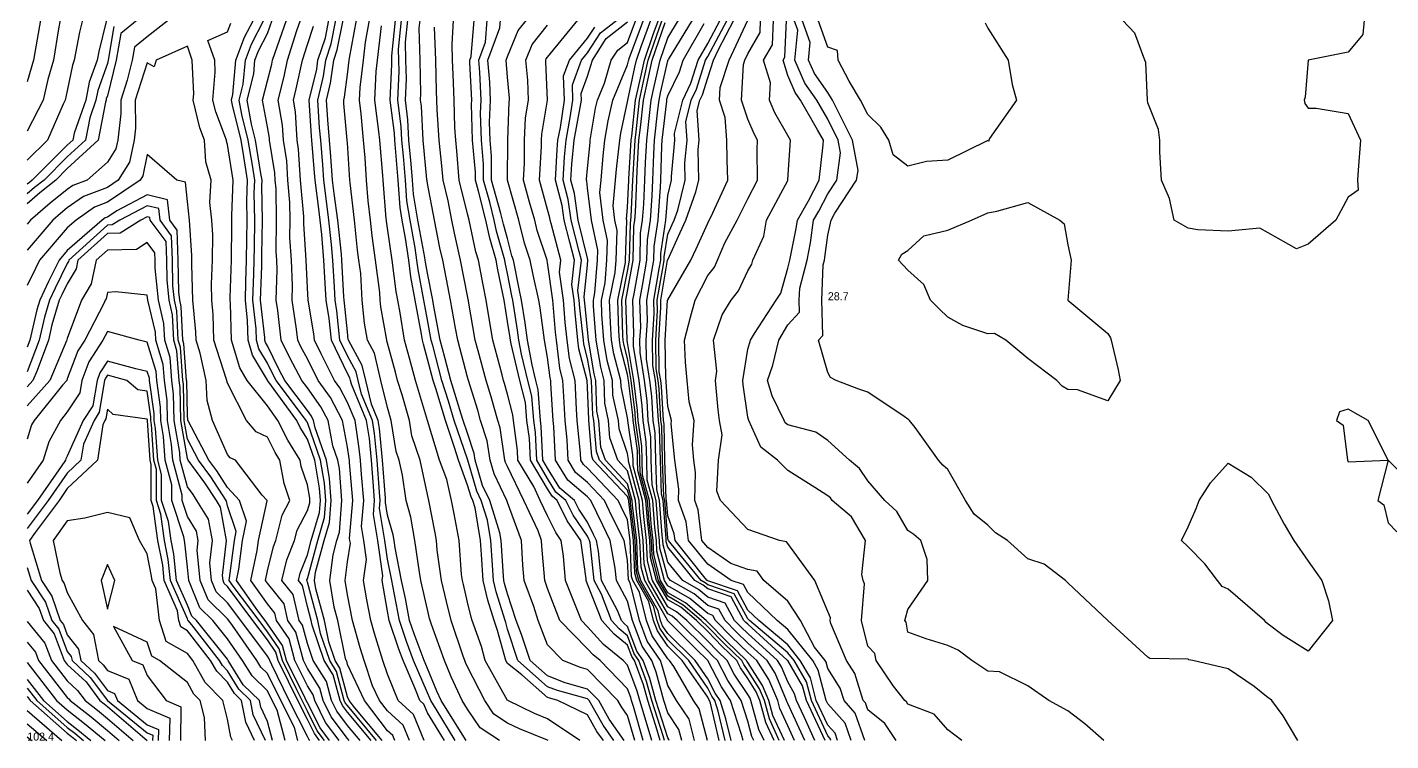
# Model space of a CAD drawing. Extents: x 0 to 335, y 0 to 561.
# Drawn here: x 0 to 170.3, y 0 to 89.1 of the extents above; entities that cross this region are included whole.
import ezdxf

# ---------------------------------------------------------------- set-up
doc = ezdxf.new("R2010")
doc.units = 0
for name, color, linetype in [('CONTOURS_MAJEURES', 3, 'CONTINUOUS'), ('CONTOURS_MINEURES', 8, 'CONTINUOUS'), ('POINTS_COTES', 7, 'CONTINUOUS')]:
    doc.layers.add(name, color=color, linetype=linetype)

msp = doc.modelspace()

# ---------------------------------------------------------------- linework, layer by layer
at = {"layer": 'CONTOURS_MAJEURES'}
for points in [[(10.81, 89.19), (10.114, 85.001), (10.004, 84.558), (8.808, 81.198), (8.572, 80.004), (7.804, 77.803), (7.281, 74.997), (5.001, 72.899), (2.09, 70.001), (0.921, 69.079), (-0.002, 68.271)], [(43.629, -0.004), (40, 4.369), (39.73, 4.733), (39.595, 5.003), (38.646, 8.647), (37.777, 9.999), (36.63, 13.365), (36.3, 14.996), (34.997, 19.79), (34.957, 19.963), (34.924, 20.003), (34.939, 20.062), (34.997, 20.213), (36.278, 25), (37.135, 27.861), (37.312, 29.996), (37.135, 32.136), (36.638, 35.004), (34.997, 39.71), (34.887, 39.89), (34.833, 40), (34.389, 40.608), (31.085, 44.996), (30.708, 45.702), (30.005, 47.158), (28.944, 48.942), (28.622, 50.004), (28.589, 51.418), (28.195, 55), (28.301, 58.295), (28.353, 59.997), (28.375, 61.628), (28.42, 65.004), (28.362, 68.36), (28.424, 70.001), (28.115, 71.888), (27.597, 74.997), (26.808, 78.197), (26.479, 80.004), (26.987, 81.987), (27.24, 85.001), (28.005, 86.998), (29.558, 89.997)], [(53.461, -0.004), (51.065, 3.932), (50.402, 5.003), (50.273, 5.28), (49.995, 5.947), (48.262, 9.999), (47.38, 12.379), (46.493, 14.996), (45.678, 19.326), (45.527, 20.003), (45.003, 22.656), (44.671, 25), (43.989, 28.983), (44.075, 29.996), (43.989, 31.011), (43.702, 35.004), (43.367, 38.366), (43.118, 40), (41.743, 43.256), (41.325, 44.996), (41.073, 46.071), (40, 48.036), (39.05, 50.004), (38.685, 53.686), (38.46, 55), (38.364, 56.634), (38.175, 59.997), (38.019, 61.98), (37.689, 65.004), (37.378, 67.382), (37.042, 70.001), (36.917, 71.918), (36.657, 74.997), (36.516, 76.517), (36.283, 80.004), (37.023, 82.978), (37.297, 85.001), (37.974, 87.024), (38.562, 89.997)], [(73.275, -0.004), (71.923, 1.923), (70.189, 5.003), (69.997, 5.199), (66.24, 6.24), (65.004, 6.731), (61.283, 9.999), (60.001, 13.922), (59.769, 14.764), (59.686, 14.996), (58.563, 18.564), (58.227, 20.003), (58.11, 21.892), (57.918, 25), (57.484, 27.513), (56.712, 29.996), (56.15, 31.149), (55.035, 35.004), (55.031, 35.036), (54.998, 35.134), (53.338, 40), (52.617, 42.378), (51.803, 44.996), (50.641, 49.357), (50.468, 50.004), (49.995, 52.562), (49.55, 55), (48.827, 58.828), (48.675, 59.997), (48.452, 61.545), (47.819, 65.004), (47.411, 67.414), (47.234, 70.001), (46.99, 73.008), (46.797, 74.997), (46.709, 76.708), (46.291, 80.004), (46.453, 83.55), (46.422, 85.001), (46.38, 86.379), (46.75, 89.997)], [(79.585, -0.004), (79.42, 0.579), (78.008, 5.003), (77.359, 7.36), (76.401, 9.999), (75.833, 10.832), (75, 13.082), (73.947, 13.945), (72.998, 14.996), (71.731, 18.267), (70.804, 20.003), (70.301, 24.695), (70.247, 25), (70.164, 25.166), (69.997, 25.515), (68.176, 28.174), (67.285, 29.996), (66.042, 31.037), (65.004, 32.739), (63.636, 35.004), (63.468, 38.466), (63.26, 40), (63.039, 43.034), (62.533, 44.996), (61.752, 48.252), (61.422, 50.004), (61.252, 51.253), (60.67, 55), (60.547, 55.546), (60.001, 58.331), (59.715, 59.71), (59.659, 59.997), (58.632, 63.634), (58.337, 65.004), (57.767, 67.236), (56.981, 70.001), (56.989, 71.989), (56.732, 74.997), (56.628, 78.373), (56.697, 80.004), (56.534, 83.467), (56.412, 85.001), (57.238, 87.237), (57.467, 89.997)], [(87.185, -0.004), (86.309, 3.688), (85.881, 5.003), (85.531, 5.538), (84.995, 6.561), (82.622, 9.999), (80.003, 12.592), (79.028, 14.023), (78.668, 14.996), (78.224, 16.776), (76.377, 20.003), (76.088, 21.09), (75.921, 25), (75.372, 29.624), (75.343, 29.996), (75, 31.284), (71.465, 35.004), (71.087, 36.092), (70.78, 40), (70.642, 40.645), (70.487, 44.996), (70.386, 45.386), (69.997, 47.717), (69.521, 49.527), (69.464, 50.004), (69.04, 54.042), (68.958, 55), (68.793, 56.205), (69.213, 59.997), (68.926, 61.071), (67.94, 65.004), (67.585, 67.587), (66.937, 70.001), (67.095, 72.904), (67.312, 74.997), (67.837, 77.839), (68.159, 80.004), (68.094, 81.908), (69.242, 85.001), (69.997, 85.916), (71.6, 88.396), (73.655, 89.997)], [(93.946, -0.004), (92.706, 2.707), (92.074, 5.003), (91.465, 6.468), (89.998, 8.745), (89.501, 9.504), (89.242, 9.999), (87.082, 12.084), (84.995, 14.205), (84.198, 14.996), (81.928, 16.927), (80.003, 18.022), (78.869, 20.003), (78.055, 23.055), (77.972, 25), (77.699, 27.3), (77.492, 29.996), (76.577, 33.424), (76.528, 35.004), (76.491, 36.493), (75.986, 40), (75.929, 40.928), (75.453, 44.996), (75, 47.72), (74.527, 49.531), (74.449, 50.004), (74.404, 50.599), (74.261, 55), (75, 58.594), (75.246, 59.997), (75.358, 64.646), (75.412, 65.004), (75.444, 65.448), (75.657, 70.001), (75.678, 70.678), (75.929, 74.997), (76.049, 76.048), (76.484, 80.004), (77.109, 82.894), (77.577, 85.001), (78.929, 88.925), (79.324, 89.997)], [(100.385, -0.004), (100.287, 0.28), (100.004, 0.595), (97.947, 5.003), (97.335, 7.334), (95.787, 9.999), (95.001, 10.977), (90.217, 14.996), (89.998, 15.204), (88.322, 18.326), (84.995, 19.454), (84.698, 19.706), (84.176, 20.003), (80.429, 24.573), (80.086, 25), (80.078, 25.075), (80.003, 25.28), (79.642, 29.996), (79.51, 30.489), (79.369, 35.004), (79.263, 39.261), (79.156, 40), (78.918, 43.913), (78.791, 44.996), (78.549, 46.452), (78.506, 50.004), (78.731, 53.73), (78.696, 55), (79.469, 59.464), (79.562, 59.997), (79.573, 60.427), (80.003, 63.25), (80.554, 64.451), (80.801, 65.004), (81.251, 66.253), (82.183, 70.001), (82.147, 72.147), (82.415, 74.997), (82.264, 77.265), (82.951, 80.004), (83.618, 81.383), (84.741, 85.001), (84.995, 85.439), (87.415, 89.997)], [(134.486, -0.004), (132.098, 2.095), (130, 3.715), (127.63, 5.003), (124.997, 6.854), (121.431, 8.572), (120.005, 8.667), (118.004, 9.999), (116.307, 11.303), (115.002, 11.873), (112.273, 12.725), (109.999, 13.526), (109.804, 14.801), (109.608, 14.996), (109.708, 15.287), (109.999, 16.387), (112.501, 20.003), (112.4, 22.601), (111.622, 25), (110.74, 25.74), (109.999, 26.249), (108.614, 28.613), (107.14, 29.996), (104.996, 32.454), (103.976, 33.98), (102.705, 35.004), (100.004, 37.465), (98.525, 38.523), (95.001, 39.451), (94.696, 39.695), (94.558, 40), (93.047, 43.045), (92.48, 44.996), (93.125, 46.874), (93.873, 50.004), (95.001, 51.93), (96.484, 53.519), (96.442, 55), (96.493, 56.49), (97.416, 59.997), (97.852, 62.15), (98.221, 65.004), (98.872, 66.134), (100.004, 68.31), (101.121, 70.001), (101.595, 73.404), (101.305, 74.997), (100.004, 77.608), (98.636, 80.004), (97.126, 82.127), (95.875, 85.001), (96.248, 88.752), (95.797, 89.997)], [(37.132, -0.004), (36.222, 1.221), (34.997, 3.667), (34.321, 5.003), (33.674, 6.328), (31.861, 9.999), (31.475, 11.471), (30.005, 13.581), (28.951, 14.996), (25.712, 19.292), (25.211, 20.003), (25.268, 20.269), (25.869, 25), (26.108, 26.104), (25.002, 29.34), (24.904, 29.899), (24.844, 29.996), (22.936, 32.936), (21.401, 35.004), (19.999, 37.647), (19.595, 40), (19.508, 44.507), (19.444, 44.996), (19.126, 49.131), (18.858, 50.004), (18.692, 53.695), (18.384, 55), (18.201, 56.796), (18.14, 59.997), (18.034, 63.038), (16.582, 65.004), (16.432, 66.438), (14.996, 66.784), (11.562, 65.004), (10.602, 64.404), (10.004, 64.391), (5.183, 59.997), (5.151, 59.847), (5.001, 59.593), (3.496, 56.503), (2.774, 55), (2.132, 52.868), (1.477, 50.004), (-0.002, 46.047)], [(29.745, -0.004), (28.235, 3.231), (27.888, 5.003), (26.431, 6.43), (25.002, 8.732), (24.374, 9.372), (24.019, 9.999), (20.555, 14.441), (20.111, 14.996), (20.055, 15.052), (19.999, 15.187), (17.88, 20.003), (17.605, 22.609), (17.147, 25), (16.695, 28.299), (16.138, 29.996), (16.138, 33.861), (15.829, 35.004), (15.519, 39.478), (15.429, 40), (15.421, 40.425), (14.996, 43.634), (13.801, 43.801), (12.434, 44.996), (10.004, 45.642), (9.751, 45.25), (9.654, 44.996), (8.998, 41.004), (8.336, 40), (7.007, 37.007), (6.71, 35.004), (5.001, 33.399), (2.621, 29.996), (-0.002, 26.471)], [(-0.002, 21.627), (0.499, 20.003), (2.273, 17.273), (3.067, 14.996), (3.932, 13.928), (5.001, 11.117), (5.49, 10.488), (5.587, 9.999), (7.871, 7.87), (10.004, 5.016), (10.013, 5.012), (10.016, 5.003), (14.996, 0.967), (15.673, 0.674), (15.66, -0.004)], [(-0.002, 6.558), (1.197, 5.003), (5.001, 1.643), (5.927, 0.923), (7.043, -0.004)]]:
    msp.add_lwpolyline(points, dxfattribs=at)
at = {"layer": 'CONTOURS_MINEURES'}
for points in [[(1.645, 89.997), (0.948, 85.95), (0.79, 85.001), (-0.002, 82.291)], [(4.103, 89.997), (3.917, 88.915), (3.267, 85.001), (2.552, 82.555), (2.004, 80.004), (-0.002, 76.136)], [(6.909, 89.997), (6.528, 88.472), (5.861, 85.001), (5.635, 84.367), (5.001, 81.157), (4.753, 80.004), (4.486, 79.489), (2.507, 74.997), (-0.002, 72.499)], [(9.914, 89.997), (8.933, 86.07), (8.728, 85.001), (7.751, 82.254), (7.306, 80.004), (5.857, 75.854), (5.697, 74.997), (5.001, 74.356), (0.627, 70.001), (0.275, 69.723), (-0.002, 69.48)], [(13.729, 89.997), (11.668, 88.332), (11.114, 85.001), (10.004, 80.528), (9.866, 80.142), (9.839, 80.004), (9.751, 79.751), (8.864, 74.997), (5.001, 71.443), (3.552, 70.001), (1.566, 68.434), (-0.002, 67.061)], [(17.656, 89.997), (14.996, 87.918), (13.383, 86.615), (13.115, 85.001), (12.493, 82.496), (11.686, 80.004), (11.698, 78.305), (11.302, 74.997), (11.081, 73.918), (10.004, 72.228), (7.478, 70.001), (5.682, 69.32), (5.001, 68.835), (2.857, 67.145), (0.412, 65.004), (-0.002, 64.515)], [(41.579, -0.004), (40, 1.898), (38.677, 3.679), (38.015, 5.003), (37.392, 7.395), (35.718, 9.999), (34.997, 12.115), (34.4, 14.398), (33.983, 14.996), (33.231, 18.232), (31.798, 20.003), (32.43, 22.573), (33.372, 25), (33.696, 26.302), (34.997, 28.74), (35.287, 29.707), (35.311, 29.996), (35.287, 30.286), (34.997, 31.957), (34.222, 34.226), (34.075, 35.004), (32.532, 37.533), (31.317, 40), (30.005, 41.799), (27.472, 44.996), (26.55, 46.546), (25.501, 50.004), (25.396, 54.607), (25.353, 55), (25.364, 55.362), (25.505, 59.997), (25.564, 64.442), (25.572, 65.004), (25.562, 65.563), (25.729, 70.001), (25.002, 74.448), (24.873, 74.868), (24.866, 74.997), (23.536, 78.537), (23.183, 80.004), (23.482, 83.483), (23.414, 85.001), (22.555, 87.445), (25.002, 88.53), (25.409, 89.591)], [(42.946, -0.004), (40, 3.545), (39.379, 4.381), (39.068, 5.003), (38.228, 8.23), (37.09, 9.999), (35.59, 14.404), (35.47, 14.996), (34.997, 16.736), (34.382, 19.386), (33.882, 20.003), (34.102, 20.899), (34.997, 23.205), (35.477, 25), (36.519, 28.476), (36.645, 29.996), (36.519, 31.519), (35.915, 35.004), (34.997, 37.637), (34.102, 39.104), (33.661, 40), (30.048, 44.953), (30.016, 44.996), (30.012, 45.003), (30.005, 45.018), (28.146, 48.143), (27.581, 50.004), (27.525, 52.481), (27.248, 55), (27.322, 57.318), (27.404, 59.997), (27.438, 62.566), (27.47, 65.004), (27.429, 67.428), (27.526, 70.001), (27.042, 72.96), (26.702, 74.997), (25.62, 79.386), (25.507, 80.004), (25.681, 80.683), (26.043, 85.001), (27.14, 87.862), (28.245, 89.997)], [(44.313, -0.004), (40.928, 4.074), (40.218, 5.003), (40, 5.468), (39.064, 9.064), (38.463, 9.999), (37.67, 12.326), (37.129, 14.996), (36.057, 18.943), (35.887, 20.003), (36.013, 21.018), (37.078, 25), (37.751, 27.246), (37.979, 29.996), (37.751, 32.753), (37.361, 35.004), (35.951, 39.047), (35.771, 40), (35.505, 40.507), (34.997, 41.221), (32.154, 44.996), (31.404, 46.4), (30.005, 49.298), (29.742, 49.74), (29.662, 50.004), (29.654, 50.355), (29.143, 55), (29.28, 59.273), (29.302, 59.997), (29.312, 60.691), (29.369, 65.004), (29.296, 69.292), (29.322, 70.001), (29.189, 70.815), (28.492, 74.997), (27.997, 77.007), (27.45, 80.004), (28.294, 83.292), (28.437, 85.001), (28.871, 86.133), (30.005, 88.323), (30.591, 89.997)], [(45.915, -0.004), (45.647, 0.641), (45.003, 1.226), (42.117, 5.003), (40, 9.514), (39.9, 9.899), (39.835, 9.999), (39.751, 10.249), (38.789, 14.996), (38.336, 16.661), (37.8, 20.003), (38.198, 23.2), (38.679, 25), (38.984, 26.015), (39.313, 29.996), (38.984, 33.986), (38.807, 35.004), (38.17, 36.832), (37.571, 40), (36.686, 41.687), (34.997, 44.06), (34.292, 44.996), (32.797, 47.797), (31.731, 50.004), (31.285, 53.719), (31.091, 55), (31.219, 58.781), (31.161, 59.997), (31.091, 61.086), (31.138, 65.004), (31.078, 68.927), (30.978, 70.001), (30.923, 70.92), (30.271, 74.997), (30.258, 75.251), (30.005, 76.648), (29.393, 80.004), (30.005, 82.389), (30.535, 84.47), (30.649, 85.001), (30.949, 85.945), (32.368, 89.997)], [(47.757, -0.004), (46.947, 1.945), (45.003, 3.711), (44.016, 5.003), (43.145, 6.859), (42.067, 9.999), (41.575, 11.573), (40.618, 14.996), (40, 18.215), (39.713, 20.003), (40, 22.309), (40.356, 24.644), (40.306, 25), (40.261, 25.26), (40.662, 29.996), (40.261, 34.742), (40.242, 35.004), (40.22, 35.224), (40, 36.669), (39.37, 40), (37.868, 42.867), (36.351, 44.996), (34.997, 47.68), (34.189, 49.194), (33.798, 50.004), (33.635, 51.368), (33.084, 55), (33.147, 56.852), (32.997, 59.997), (32.816, 62.816), (32.842, 65.004), (32.808, 67.195), (32.548, 70.001), (32.405, 72.402), (31.99, 74.997), (31.889, 76.887), (31.325, 80.004), (32.071, 82.933), (32.515, 85.001), (33.684, 88.683), (34.144, 89.997)], [(49.599, -0.004), (48.247, 3.249), (46.316, 5.003), (45.003, 8.288), (44.416, 9.999), (43.365, 13.36), (42.908, 14.996), (42.41, 17.592), (41.992, 20.003), (42.39, 22.613), (42.052, 25), (41.752, 26.75), (42.027, 29.996), (41.752, 33.25), (41.626, 35.004), (41.479, 36.481), (40.943, 40), (40, 42.232), (39.049, 44.047), (38.373, 44.996), (36.712, 48.287), (35.884, 50.004), (35.804, 50.809), (35.087, 55), (34.997, 56.538), (34.832, 59.997), (34.54, 64.546), (34.546, 65.004), (34.539, 65.463), (34.118, 70.001), (33.886, 73.885), (33.708, 74.997), (33.521, 78.523), (33.253, 80.004), (33.607, 81.396), (34.381, 85.001), (34.997, 86.941), (35.763, 89.232)], [(52.113, -0.004), (49.995, 3.474), (49.547, 4.553), (49.052, 5.003), (48.422, 6.577), (46.958, 9.999), (46.429, 11.427), (45.22, 14.996), (45.003, 16.146), (44.335, 20.003), (44.424, 20.582), (43.798, 25), (43.244, 28.239), (43.392, 29.996), (43.244, 31.757), (43.01, 35.004), (42.738, 37.737), (42.393, 40), (40.489, 44.508), (40.372, 44.996), (40.301, 45.298), (40, 45.849), (37.995, 50.004), (37.724, 52.727), (37.336, 55), (37.17, 57.826), (37.048, 59.997), (36.795, 63.204), (36.599, 65.004), (36.414, 66.419), (35.954, 70.001), (35.896, 70.898), (35.551, 74.997), (35.504, 75.504), (35.202, 80.004), (36.157, 83.842), (36.314, 85.001), (37.237, 87.76), (37.68, 89.997)], [(54.81, -0.004), (54.515, 0.479), (51.716, 5.003), (51.168, 6.174), (49.995, 8.994), (49.565, 9.999), (48.331, 13.33), (47.767, 14.996), (47.248, 17.752), (46.744, 20.003), (45.944, 24.058), (45.811, 25), (45.691, 25.688), (45.003, 28.161), (44.735, 29.728), (44.757, 29.996), (44.735, 30.265), (44.394, 35.004), (43.996, 38.994), (43.843, 40), (42.997, 42.004), (42.278, 44.996), (41.845, 46.843), (40.12, 50.004), (40.102, 50.106), (40, 51.067), (39.645, 54.645), (39.584, 55), (39.558, 55.441), (39.302, 59.997), (39.242, 60.756), (38.779, 65.004), (38.342, 68.345), (38.129, 70.001), (37.938, 72.937), (37.764, 74.997), (37.529, 77.531), (37.364, 80.004), (37.888, 82.114), (38.28, 85.001), (38.711, 86.289), (39.444, 89.997)], [(59.009, -0.004), (56.589, 1.588), (54.998, 3.942), (54.342, 5.003), (52.958, 7.962), (52.111, 9.999), (50.49, 14.502), (50.322, 14.996), (50.259, 15.26), (49.995, 16.357), (49.18, 20.003), (48.979, 21.021), (48.418, 25), (47.91, 27.909), (47.329, 29.996), (46.867, 33.134), (46.463, 35.004), (46.095, 36.097), (45.457, 40), (45.003, 41.586), (44.184, 44.996), (43.39, 48.389), (42.508, 50.004), (42.14, 52.141), (41.837, 55), (41.648, 58.351), (41.433, 59.997), (41.251, 61.249), (40.877, 65.004), (40.317, 69.684), (40.292, 70.001), (40, 74.664), (39.98, 74.977), (39.978, 74.997), (39.555, 79.558), (39.525, 80.004), (39.619, 80.385), (40, 83.191), (40.222, 85.001), (40.251, 85.251), (41.122, 89.997)], [(65.083, -0.004), (65.004, 0.049), (61.469, 1.464), (60.001, 2.18), (58.299, 3.3), (57.149, 5.003), (54.998, 9.213), (54.748, 9.749), (54.644, 9.999), (54.445, 10.552), (52.934, 14.996), (52.37, 17.373), (51.737, 20.003), (51.2, 23.796), (51.118, 25), (50.939, 25.942), (50.166, 29.996), (49.995, 30.72), (49.07, 35.004), (48.045, 38.048), (47.726, 40), (46.816, 43.182), (46.268, 44.996), (46, 45.996), (45.003, 49.637), (44.934, 49.934), (44.896, 50.004), (44.178, 54.176), (44.09, 55), (44.036, 55.966), (43.508, 59.997), (43.064, 63.063), (42.87, 65.004), (42.581, 67.423), (42.377, 70.001), (42.201, 72.799), (42.001, 74.997), (41.723, 78.28), (41.501, 80.004), (41.574, 81.576), (41.992, 85.001), (42.256, 87.254), (42.76, 89.997)], [(69.03, -0.004), (65.004, 2.72), (63.375, 3.372), (60.03, 5.003), (60.001, 5.026), (57.216, 9.999), (56.737, 11.736), (55.574, 14.996), (55.436, 15.434), (54.998, 17.307), (54.481, 19.486), (54.357, 20.003), (54.251, 20.75), (53.961, 25), (53.327, 28.327), (53.009, 29.996), (52.395, 32.602), (51.514, 35.004), (49.995, 40), (48.487, 44.996), (47.748, 47.75), (47.132, 50.004), (46.583, 53.419), (46.295, 55), (46.089, 56.087), (45.581, 59.997), (45.003, 64.003), (44.876, 64.877), (44.864, 65.004), (44.845, 65.162), (44.461, 70.001), (44.425, 70.578), (44.023, 74.997), (43.932, 76.069), (43.425, 80.004), (43.591, 83.591), (43.763, 85.001), (44.261, 89.256)], [(71.969, -0.004), (71.155, 1.155), (69.997, 3.213), (66.286, 5.003), (65.282, 5.281), (65.004, 5.391), (61.78, 8.223), (60.001, 9.631), (59.795, 9.999), (58.758, 13.754), (58.315, 14.996), (57.521, 17.52), (56.94, 20.003), (56.739, 23.261), (56.632, 25), (55.931, 29.065), (55.641, 29.996), (55.43, 30.428), (54.998, 31.922), (53.868, 35.004), (53.376, 36.624), (52.224, 40), (51.018, 43.975), (50.701, 44.996), (49.995, 47.645), (49.497, 49.504), (49.36, 50.004), (49.239, 50.761), (48.465, 55), (47.915, 57.914), (47.644, 59.997), (47.246, 62.754), (46.835, 65.004), (46.569, 66.571), (46.334, 70.001), (46.011, 73.988), (45.913, 74.997), (45.869, 75.865), (45.344, 80.004), (45.547, 84.457), (45.535, 85.001), (45.52, 85.518), (45.977, 89.997)], [(74.582, -0.004), (72.69, 2.691), (71.388, 5.003), (69.997, 6.424), (67.199, 7.199), (65.004, 8.071), (62.808, 9.999), (61.744, 13.255), (61.063, 14.996), (60.001, 18.349), (59.605, 19.607), (59.513, 20.003), (59.48, 20.523), (59.204, 25), (59.038, 25.962), (57.784, 29.996), (56.87, 31.869), (55.964, 35.004), (55.839, 35.843), (54.998, 38.4), (54.452, 40), (54.215, 40.782), (52.905, 44.996), (52.144, 47.854), (51.568, 50.004), (50.791, 54.206), (50.653, 55), (49.995, 58.389), (49.74, 59.741), (49.707, 59.997), (49.658, 60.335), (48.804, 65.004), (48.253, 68.256), (48.133, 70.001), (47.969, 72.029), (47.68, 74.997), (47.55, 77.551), (47.239, 80.004), (47.359, 82.643), (47.309, 85.001), (47.241, 87.241), (47.522, 89.997)], [(75.887, -0.004), (75, 3.123), (74.225, 4.227), (73.788, 5.003), (69.997, 8.873), (69.115, 9.117), (66.893, 9.999), (65.004, 11.97), (63.819, 14.996), (63.269, 16.732), (62.08, 20.003), (61.917, 21.917), (61.732, 25), (60.001, 29.755), (59.926, 29.996), (58.31, 33.31), (57.82, 35.004), (57.455, 37.457), (56.62, 40), (56.266, 41.266), (55.108, 44.996), (54.998, 45.407), (53.767, 50.004), (53.488, 51.512), (52.881, 55), (52.372, 57.623), (51.908, 59.997), (51.551, 61.554), (50.855, 65.004), (49.995, 69.594), (49.936, 69.942), (49.932, 70.001), (49.927, 70.069), (49.448, 74.997), (49.231, 79.237), (49.133, 80.004), (49.171, 80.83), (49.082, 85.001), (48.962, 88.964), (49.068, 89.997)], [(76.944, -0.004), (75.73, 4.272), (75.497, 5.003), (75.39, 5.393), (75, 6.466), (71.554, 9.999), (70.698, 10.7), (69.997, 11.478), (66.538, 14.996), (65.004, 19.016), (64.645, 20.003), (64.283, 24.279), (64.239, 25), (63.803, 26.2), (62.009, 29.996), (60.001, 34.235), (59.749, 34.751), (59.676, 35.004), (59.072, 39.072), (58.767, 40), (57.945, 42.943), (57.307, 44.996), (56.32, 48.681), (55.968, 50.004), (55.131, 54.867), (55.11, 55), (55.091, 55.093), (54.998, 55.568), (54.131, 59.997), (53.361, 63.365), (53.03, 65.004), (52.577, 67.422), (51.942, 70.001), (51.8, 71.803), (51.434, 74.997), (51.205, 78.794), (51.168, 80.004), (51.12, 81.127), (51.021, 85.001), (50.873, 89.121)], [(78, -0.004), (77.206, 2.795), (76.501, 5.003), (76.177, 6.179), (75, 9.423), (74.437, 9.999), (71.998, 11.998), (69.997, 14.216), (69.23, 14.996), (68.754, 16.242), (67.229, 20.003), (66.97, 23.032), (66.697, 25), (66.009, 26.005), (65.004, 28.059), (64.089, 29.996), (63.264, 31.738), (61.291, 35.004), (61.232, 36.232), (60.721, 40), (60.672, 40.67), (60.001, 43.267), (59.624, 44.619), (59.507, 44.996), (59.325, 45.673), (58.172, 50.004), (57.793, 52.21), (57.344, 55), (56.94, 56.94), (56.346, 59.997), (56.049, 61.048), (55.197, 65.004), (54.998, 65.782), (53.959, 70.001), (53.67, 73.671), (53.518, 74.997), (53.423, 76.574), (53.32, 80.004), (53.183, 83.188), (53.137, 85.001), (53.067, 86.929), (53.246, 89.997)], [(79.057, -0.004), (78.682, 1.318), (77.506, 5.003), (76.965, 6.966), (75.864, 9.999), (75.514, 10.513), (75, 11.901), (73.297, 13.296), (71.763, 14.996), (69.997, 19.557), (69.816, 20.003), (69.799, 20.201), (69.132, 25), (67.454, 27.451), (66.209, 29.996), (65.553, 30.546), (65.004, 31.445), (62.855, 35.004), (62.723, 37.721), (62.414, 40), (62.25, 42.246), (61.54, 44.996), (60.445, 49.559), (60.362, 50.004), (60.319, 50.321), (60.001, 52.363), (59.577, 55), (58.79, 58.787), (58.555, 59.997), (57.771, 62.772), (57.291, 65.004), (56.362, 68.639), (55.975, 70.001), (55.979, 70.98), (55.635, 74.997), (55.496, 79.506), (55.518, 80.004), (55.296, 84.704), (55.272, 85.001), (55.432, 85.434), (55.81, 89.997)], [(80.17, -0.004), (80.136, 0.129), (80.003, 0.326), (78.511, 5.003), (77.753, 7.753), (76.937, 9.999), (76.153, 11.151), (75, 14.264), (74.597, 14.594), (74.234, 14.996), (73.749, 16.248), (71.742, 20.003), (71.352, 23.646), (71.109, 25), (70.739, 25.741), (69.997, 27.293), (68.898, 28.897), (68.361, 29.996), (66.531, 31.528), (65.004, 34.033), (64.418, 35.004), (64.214, 39.211), (64.107, 40), (63.829, 43.822), (63.525, 44.996), (63.058, 46.944), (62.482, 50.004), (62.185, 52.185), (61.748, 55), (61.428, 56.425), (60.728, 59.997), (60.548, 60.543), (60.001, 62.696), (59.493, 64.496), (59.384, 65.004), (59.172, 65.832), (57.988, 70.001), (58, 72.998), (57.829, 74.997), (57.76, 77.24), (57.877, 80.004), (57.772, 82.231), (57.551, 85.001), (59.044, 89.041), (59.123, 89.997)], [(81.765, -0.004), (81.406, 1.404), (80.003, 3.476), (79.515, 5.003), (78.541, 8.54), (78.011, 9.999), (76.792, 11.789), (75.604, 14.996), (75, 17.421), (73.62, 20.003), (73.455, 21.546), (72.834, 25), (71.891, 26.891), (70.405, 29.996), (69.997, 30.428), (67.51, 32.51), (65.99, 35.004), (65.784, 39.22), (65.709, 40), (65.413, 44.587), (65.392, 44.996), (65.311, 45.304), (65.004, 47.866), (64.602, 50.004), (64.052, 54.049), (63.905, 55), (63.19, 58.185), (62.835, 59.997), (62.131, 62.128), (61.401, 65.004), (60.001, 70.001), (60.022, 74.997), (60.204, 79.801), (60.238, 80.004), (60.229, 80.232), (60.001, 82.86), (59.83, 85.001), (60.001, 85.463), (61.301, 88.7), (62.344, 89.997)], [(83.36, -0.004), (82.677, 2.678), (81.101, 5.003), (80.003, 6.881), (79.329, 9.327), (79.085, 9.999), (77.431, 12.427), (76.479, 14.996), (75.309, 19.694), (75.132, 20.003), (75.104, 20.107), (75, 22.55), (74.56, 25), (73.042, 28.041), (72.107, 29.996), (69.997, 32.23), (68.489, 33.492), (67.568, 35.004), (67.442, 37.56), (67.208, 40), (67.016, 42.983), (66.912, 44.996), (66.514, 46.511), (66.096, 50.004), (65.992, 50.992), (65.652, 55), (65.004, 59.708), (64.952, 59.944), (64.941, 59.997), (63.714, 63.713), (63.386, 65.004), (62.758, 67.248), (61.999, 70.001), (62.117, 72.113), (62.129, 74.997), (62.234, 77.77), (62.603, 80.004), (62.509, 82.508), (62.292, 85.001), (63.069, 86.934), (65.004, 89.343)], [(84.955, -0.004), (83.947, 3.952), (83.235, 5.003), (80.749, 9.253), (80.233, 9.999), (80.003, 10.228), (78.07, 13.066), (77.354, 14.996), (76.475, 18.527), (75.63, 20.003), (75.497, 20.5), (75.305, 25), (75, 27.576), (74.194, 29.191), (73.808, 29.996), (69.997, 34.031), (69.468, 34.473), (69.145, 35.004), (69.101, 35.9), (68.707, 40), (68.618, 41.379), (68.431, 44.996), (67.717, 47.717), (67.443, 50.004), (67.211, 52.212), (66.975, 55), (66.492, 58.508), (66.657, 59.997), (65.435, 64.572), (65.327, 65.004), (65.288, 65.288), (65.004, 66.344), (63.996, 70.001), (64.232, 74.226), (64.235, 74.997), (64.264, 75.738), (64.969, 80.004), (64.788, 84.785), (64.769, 85.001), (64.836, 85.169), (65.004, 85.378), (68.757, 89.997)], [(86.442, -0.004), (85.335, 4.662), (85.225, 5.003), (85.134, 5.142), (84.995, 5.407), (81.826, 9.999), (80.003, 11.804), (78.709, 13.704), (78.23, 14.996), (77.641, 17.36), (76.128, 20.003), (75.891, 20.893), (75.715, 25), (75.139, 29.857), (75.129, 29.996), (75, 30.479), (70.7, 35.004), (70.519, 35.525), (70.168, 40), (70.138, 40.141), (69.997, 44.115), (69.951, 44.996), (68.92, 48.924), (68.791, 50.004), (68.43, 53.432), (68.297, 55), (68.026, 56.973), (68.361, 59.997), (67.762, 62.238), (67.069, 65.004), (66.819, 66.82), (65.966, 70.001), (66.174, 73.826), (66.296, 74.997), (66.589, 76.587), (67.097, 80.004), (66.995, 83.009), (67.734, 85.001), (69.997, 87.746), (70.881, 89.114)], [(87.927, -0.004), (87.282, 2.714), (86.538, 5.003), (85.928, 5.935), (84.995, 7.715), (83.418, 9.999), (80.003, 13.38), (79.348, 14.342), (79.105, 14.996), (78.807, 16.192), (76.627, 20.003), (76.284, 21.286), (76.126, 25), (75.605, 29.392), (75.558, 29.996), (75, 32.089), (72.23, 35.004), (71.655, 36.66), (71.393, 40), (71.146, 41.148), (71.01, 44.996), (70.8, 45.801), (70.098, 50.004), (69.997, 51.349), (69.649, 54.653), (69.62, 55), (69.559, 55.438), (69.997, 59.382), (70.044, 59.997), (70.045, 60.045), (69.997, 60.275), (68.812, 65.004), (68.35, 68.353), (67.908, 70.001), (68.016, 71.983), (68.329, 74.997), (69.086, 79.091), (69.221, 80.004), (69.194, 80.808), (69.997, 82.97), (70.588, 85.001), (72.318, 87.679), (75, 89.767)], [(89.411, -0.004), (89.229, 0.765), (87.851, 5.003), (86.722, 6.728), (85.007, 9.999), (85.001, 10.005), (84.995, 10.011), (83.568, 11.427), (80.003, 14.956), (79.987, 14.98), (79.981, 14.996), (79.973, 15.025), (77.125, 20.003), (76.678, 21.679), (76.536, 25), (76.07, 28.927), (75.988, 29.996), (75, 33.699), (73.76, 35.004), (72.791, 37.794), (72.617, 40), (72.155, 42.156), (72.054, 44.996), (71.628, 46.63), (71.065, 50.004), (70.744, 54.254), (70.72, 55), (70.907, 55.909), (71.219, 59.997), (71.261, 61.262), (70.468, 65.004), (69.997, 69.052), (69.882, 69.886), (69.851, 70.001), (69.858, 70.139), (69.997, 71.47), (70.295, 74.699), (70.328, 74.997), (70.997, 79.003), (71.214, 80.004), (72.115, 82.12), (72.953, 85.001), (73.756, 86.243), (75, 87.212), (76.027, 89.997)], [(90.767, -0.004), (90.526, 0.524), (89.998, 2.439), (89.164, 5.003), (87.516, 7.521), (86.217, 9.999), (85.595, 10.599), (84.995, 11.21), (81.18, 14.996), (80.543, 15.538), (80.003, 15.845), (77.623, 20.003), (77.071, 22.072), (76.946, 25), (76.535, 28.462), (76.418, 29.996), (75.111, 34.892), (75.108, 35.004), (75.105, 35.109), (75, 35.84), (73.926, 38.928), (73.842, 40), (73.164, 43.163), (73.099, 44.996), (72.457, 47.459), (72.032, 50.004), (71.79, 53.21), (71.732, 55), (72.18, 57.181), (72.395, 59.997), (72.477, 62.479), (71.942, 65.004), (71.539, 68.46), (71.67, 70.001), (71.951, 73.045), (72.167, 74.997), (72.573, 77.426), (73.131, 80.004), (75, 84.393), (75.108, 84.893), (75.132, 85.001), (75.201, 85.202), (76.969, 89.997)], [(92.038, -0.004), (91.398, 1.397), (90.404, 5.003), (90.285, 5.29), (89.998, 5.735), (88.31, 8.314), (87.427, 9.999), (86.19, 11.193), (84.995, 12.408), (82.387, 14.996), (81.097, 16.093), (80.003, 16.716), (78.121, 20.003), (77.465, 22.465), (77.356, 25), (77.001, 27.998), (76.848, 29.996), (75.698, 34.305), (75.676, 35.004), (75.659, 35.662), (75.034, 40), (75.032, 40.033), (75, 40.314), (74.172, 44.17), (74.143, 44.996), (73.285, 48.288), (72.998, 50.004), (72.835, 52.165), (72.743, 55), (73.453, 58.452), (73.571, 59.997), (73.693, 63.696), (73.415, 65.004), (73.207, 66.795), (73.48, 70.001), (73.608, 71.39), (74.006, 74.997), (74.149, 75.849), (75, 79.783), (75.024, 80.004), (75.908, 84.093), (76.11, 85.001), (76.692, 86.691), (77.911, 89.997)], [(93.31, -0.004), (92.27, 2.27), (91.517, 5.003), (91.072, 6.075), (89.998, 7.742), (89.104, 9.107), (88.637, 9.999), (86.784, 11.787), (84.995, 13.606), (83.594, 14.996), (81.651, 16.649), (80.003, 17.587), (78.62, 20.003), (77.858, 22.858), (77.767, 25), (77.466, 27.533), (77.278, 29.996), (76.284, 33.718), (76.244, 35.004), (76.214, 36.216), (75.669, 40), (75.63, 40.63), (75.12, 44.996), (75, 45.717), (74.113, 49.117), (73.965, 50.004), (73.881, 51.121), (73.755, 55), (74.726, 59.723), (74.747, 59.997), (74.908, 64.913), (74.889, 65.004), (74.875, 65.129), (75, 66.599), (75.159, 70.001), (75.164, 70.165), (75.445, 74.997), (75.503, 75.5), (75.997, 80.004), (76.709, 83.294), (77.088, 85.001), (78.183, 88.18), (78.853, 89.997)], [(94.581, -0.004), (93.143, 3.143), (92.63, 5.003), (91.858, 6.861), (89.998, 9.749), (89.899, 9.9), (89.847, 9.999), (87.379, 12.38), (84.995, 14.804), (84.802, 14.996), (82.205, 17.205), (80.003, 18.458), (79.118, 20.003), (78.252, 23.251), (78.177, 25), (77.932, 27.068), (77.707, 29.996), (76.871, 33.131), (76.812, 35.004), (76.768, 36.77), (76.303, 40), (76.228, 41.227), (75.787, 44.996), (75, 49.723), (74.942, 49.946), (74.932, 50.004), (74.926, 50.077), (74.767, 55), (75, 56.132), (75.677, 59.997), (75.779, 64.224), (75.898, 65.004), (75.967, 65.97), (76.156, 70.001), (76.192, 71.192), (76.414, 74.997), (76.596, 76.595), (76.971, 80.004), (77.509, 82.495), (78.066, 85.001), (79.675, 89.67)], [(95.85, -0.004), (95.001, 1.859), (94.015, 4.016), (93.743, 5.003), (92.645, 7.647), (91.129, 9.999), (89.998, 11.021), (87.973, 12.974), (85.985, 14.996), (85.639, 15.64), (84.995, 15.859), (82.759, 17.761), (80.003, 19.328), (79.616, 20.003), (78.645, 23.644), (78.587, 25), (78.397, 26.603), (78.137, 29.996), (77.457, 32.544), (77.38, 35.004), (77.322, 37.323), (76.937, 40), (76.826, 41.824), (76.455, 44.996), (75.745, 49.258), (75.736, 50.004), (75.783, 50.786), (75.666, 55), (75.806, 55.805), (76.541, 59.997), (76.622, 63.38), (76.87, 65.004), (77.012, 67.014), (77.152, 70.001), (77.221, 72.219), (77.382, 74.997), (77.69, 77.69), (77.944, 80.004), (78.31, 81.695), (79.044, 85.001), (80.003, 87.783), (81.357, 89.997)], [(97.119, -0.004), (95.001, 4.641), (94.887, 4.89), (94.856, 5.003), (93.431, 8.432), (92.422, 9.999), (89.998, 12.188), (88.568, 13.568), (87.163, 14.996), (86.406, 16.408), (84.995, 16.886), (83.313, 18.317), (80.347, 20.003), (80.003, 20.424), (79.039, 24.037), (78.997, 25), (78.862, 26.138), (78.567, 29.996), (78.044, 31.957), (77.949, 35.004), (77.877, 37.877), (77.571, 40), (77.423, 42.421), (77.122, 44.996), (76.546, 48.456), (76.527, 50.004), (76.625, 51.627), (76.532, 55), (76.852, 56.85), (77.404, 59.997), (77.465, 62.536), (77.841, 65.004), (78.058, 68.058), (78.149, 70.001), (78.249, 73.246), (78.351, 74.997), (78.783, 78.784), (78.917, 80.004), (79.11, 80.896), (80.003, 84.913), (80.031, 84.972), (80.04, 85.001), (80.092, 85.09), (83.093, 89.997)], [(98.387, -0.004), (97.03, 2.972), (96.082, 5.003), (95.858, 5.859), (95.001, 7.334), (94.218, 9.218), (93.714, 9.999), (89.998, 13.356), (89.162, 14.162), (88.342, 14.996), (87.172, 17.175), (84.995, 17.913), (83.867, 18.872), (81.878, 20.003), (80.003, 22.291), (79.432, 24.43), (79.408, 25), (79.328, 25.674), (78.997, 29.996), (78.63, 31.37), (78.517, 35.004), (78.431, 38.43), (78.205, 40), (78.021, 43.018), (77.79, 44.996), (77.347, 47.654), (77.319, 50.004), (77.467, 52.468), (77.397, 55), (77.899, 57.896), (78.267, 59.997), (78.308, 61.693), (78.813, 65.004), (79.103, 69.103), (79.145, 70.001), (79.278, 74.273), (79.32, 74.997), (79.877, 79.879), (79.891, 80.004), (79.911, 80.096), (80.003, 80.511), (81.466, 83.536), (81.92, 85.001), (84.569, 89.572)], [(99.655, -0.004), (99.362, 0.638), (97.325, 5.003), (96.842, 6.842), (95.009, 9.999), (95.001, 10.009), (94.94, 10.06), (89.998, 14.523), (89.757, 14.755), (89.52, 14.996), (87.939, 17.943), (84.995, 18.94), (84.421, 19.428), (83.41, 20.003), (80.003, 24.159), (79.826, 24.823), (79.818, 25), (79.793, 25.209), (79.427, 29.996), (79.217, 30.783), (79.085, 35.004), (78.985, 38.984), (78.839, 40), (78.619, 43.614), (78.457, 44.996), (78.148, 46.853), (78.111, 50.004), (78.31, 53.31), (78.263, 55), (78.945, 58.941), (79.131, 59.997), (79.151, 60.849), (79.784, 65.004), (80.003, 68.084), (80.48, 70.001), (80.472, 70.47), (80.898, 74.997), (80.842, 75.839), (81.887, 80.004), (82.9, 82.101), (83.801, 85.001), (84.995, 87.061), (86.553, 89.997)], [(101.233, -0.004), (100.917, 0.911), (100.004, 1.927), (98.568, 5.003), (97.827, 7.826), (96.565, 9.999), (95.001, 11.946), (91.37, 14.996), (89.998, 16.303), (88.706, 18.71), (84.995, 19.967), (84.975, 19.984), (84.941, 20.003), (84.696, 20.302), (80.924, 25), (80.827, 25.825), (80.003, 28.087), (79.856, 29.996), (79.803, 30.196), (79.653, 35.004), (79.54, 39.538), (79.473, 40), (79.217, 44.211), (79.125, 44.996), (78.949, 46.051), (78.902, 50.004), (79.152, 54.151), (79.128, 55), (79.992, 59.986), (79.994, 59.997), (79.994, 60.005), (80.003, 60.06), (81.556, 63.446), (82.252, 65.004), (83.52, 68.524), (83.887, 70.001), (83.822, 73.823), (83.933, 74.997), (83.686, 78.692), (84.016, 80.004), (84.335, 80.665), (84.995, 82.79), (85.711, 85.001), (86.333, 86.337), (88.276, 89.997)], [(102.928, -0.004), (102.176, 2.174), (100.004, 4.59), (99.811, 5.003), (98.812, 8.809), (98.121, 9.999), (95.001, 13.882), (93.675, 14.996), (89.998, 18.499), (89.473, 19.478), (87.921, 20.003), (84.995, 22.016), (82.599, 25), (82.326, 27.325), (81.353, 29.996), (81.384, 31.382), (80.913, 35.004), (80.438, 39.564), (80.472, 40), (80.003, 41.718), (79.814, 44.808), (79.792, 44.996), (79.75, 45.249), (79.694, 50.004), (79.994, 54.992), (79.994, 55), (80.003, 55.05), (82.901, 59.997), (83.561, 61.435), (84.995, 64.646), (85.187, 65.004), (85.372, 65.381), (87.496, 70.001), (87.449, 72.546), (87.404, 74.997), (87.174, 77.824), (86.483, 80.004), (86.561, 81.569), (87.673, 85.001), (89.998, 89.997)], [(104.623, -0.004), (103.435, 3.437), (102.027, 5.003), (101.549, 6.55), (100.004, 9.005), (99.797, 9.793), (99.677, 9.999), (98.349, 11.652), (96.576, 14.996), (95.001, 17.401), (92.031, 20.003), (91.157, 21.161), (89.998, 21.378), (87.882, 22.116), (84.995, 24.103), (84.274, 25), (83.825, 28.826), (83.399, 29.996), (83.477, 33.481), (83.279, 35.004), (83.08, 36.92), (83.317, 40), (82.685, 42.312), (82.445, 44.996), (82.245, 47.246), (82.103, 50.004), (82.862, 52.866), (83.423, 55), (84.995, 58.072), (85.846, 59.147), (86.24, 59.997), (87.155, 62.159), (88.686, 65.004), (89.998, 67.681), (91.23, 70.001), (91.157, 73.839), (91.228, 74.997), (90.784, 75.783), (89.998, 77.61), (89.24, 80.004), (89.461, 84.465), (89.635, 85.001), (89.998, 85.781), (91.54, 88.458), (91.612, 89.997)], [(108.544, -0.004), (107.111, 2.113), (104.996, 3.825), (104.694, 4.7), (104.421, 5.003), (103.378, 8.38), (102.358, 9.999), (100.394, 14.606), (100.296, 14.996), (100.324, 15.317), (100.004, 16.117), (98.378, 20.003), (95.001, 24.615), (94.835, 24.834), (93.954, 25), (89.998, 26.348), (86.613, 29.996), (86.153, 31.156), (86.364, 35.004), (86.794, 38.203), (86.465, 40), (86.289, 41.292), (85.971, 44.996), (86.149, 46.152), (85.716, 50.004), (86.819, 53.179), (87.911, 55), (88.833, 56.164), (89.998, 58.677), (90.504, 59.492), (90.646, 59.997), (91.996, 63.004), (92.349, 65.004), (95.001, 69.965), (95.014, 69.988), (95.02, 70.001), (95.023, 70.022), (95.33, 74.997), (95.001, 75.578), (93.403, 78.405), (92.715, 80.004), (92.859, 82.143), (91.977, 85.001), (93.081, 86.918), (93.226, 89.997)], [(116.76, -0.004), (115.002, 1.338), (113.286, 3.286), (109.999, 4.566), (109.823, 4.827), (109.605, 5.003), (108.192, 6.807), (106.033, 9.999), (105.895, 10.897), (104.996, 11.795), (104.196, 14.996), (104.591, 19.597), (104.428, 20.003), (104.237, 20.763), (104.729, 25), (102.96, 27.958), (100.552, 29.996), (100.332, 30.325), (100.004, 30.589), (98.396, 31.606), (95.001, 33.735), (93.699, 35.004), (91.645, 36.649), (90.131, 40), (90.087, 40.089), (89.998, 40.394), (89.445, 44.445), (89.398, 44.996), (89.998, 48.891), (90.282, 49.719), (90.35, 50.004), (90.846, 50.851), (93.567, 55), (94.116, 55.884), (95.001, 59.014), (95.26, 59.997), (96.059, 63.945), (96.196, 65.004), (97.586, 67.419), (98.929, 70.001), (99.411, 74.405), (99.448, 74.997), (98.717, 76.285), (96.594, 80.004), (95.932, 80.935), (95.001, 83.073), (94.406, 85.001), (94.623, 85.378), (94.839, 89.997)], [(158.724, -0.004), (156.906, 3.095), (155.474, 5.003), (155.211, 5.21), (155.004, 5.336), (153.264, 6.741), (150.001, 8.973), (145.587, 9.999), (145.088, 10.089), (144.998, 10.169), (140.246, 10.249), (139.995, 10.416), (135.003, 14.996), (130, 19.709), (129.677, 20.003), (127.012, 22.016), (124.997, 22.687), (122.45, 25), (120.971, 25.967), (120.005, 26.903), (118.293, 28.287), (117.218, 29.996), (115.002, 33.877), (114.385, 34.386), (113.847, 35.004), (110.909, 39.092), (110.188, 40), (110.089, 40.09), (109.999, 40.161), (109.523, 40.476), (104.996, 43.536), (103.88, 43.88), (101.044, 44.996), (100.337, 45.33), (100.004, 45.959), (98.823, 50.004), (99.393, 50.614), (99.269, 55), (99.419, 59.412), (99.572, 59.997), (99.645, 60.356), (100.004, 63.126), (100.403, 65.004), (100.885, 65.886), (103.605, 70.001), (103.775, 71.222), (103.088, 74.997), (101.181, 78.824), (100.582, 80.004), (100.004, 80.952), (98.32, 83.319), (97.588, 85.001), (97.806, 87.196), (96.791, 89.997)], [(119.645, 89.638), (120.005, 88.998), (122.536, 85.001), (123.051, 81.952), (123.58, 80.004), (120.213, 75.206), (120.124, 74.997), (120.124, 74.878), (120.005, 74.906), (119.911, 74.903), (115.002, 72.499), (112.32, 72.318), (109.999, 71.743), (108.156, 73.156), (107.625, 74.997), (106.623, 76.625), (104.996, 78.209), (104.085, 80.004), (102.657, 82.345), (101.307, 85.001), (101.196, 86.194), (100.004, 86.621), (98.78, 89.997)], [(167.001, 89.997), (166.819, 88.18), (165, 86), (159.997, 85.001), (159.64, 80.361), (159.497, 80.004), (159.581, 79.587), (159.997, 79.003), (160.997, 79.003), (165, 78.335), (166.539, 74.997), (166.25, 71.25), (166.154, 70.001), (166.25, 68.751), (165, 67.859), (163.46, 65.004), (159.997, 62), (158.57, 61.427), (155.004, 63.439), (153.99, 63.989), (150.001, 63.644), (146.217, 63.784), (144.998, 64.003), (143.27, 65.004), (142.684, 67.689), (141.699, 70.001), (141.474, 73.521), (141.474, 74.997), (141.323, 76.325), (139.995, 79.647), (139.946, 80.004), (139.71, 84.715), (139.591, 85.001), (138.364, 88.365), (136.827, 89.997)], [(40.212, -0.004), (40, 0.251), (37.976, 2.977), (36.961, 5.003), (36.556, 6.56), (34.997, 8.985), (34.496, 9.999), (33.564, 13.562), (32.565, 14.996), (32.081, 17.078), (30.005, 19.643), (29.751, 20.003), (30.005, 21.189), (30.758, 24.246), (31.05, 25), (31.836, 28.163), (32.815, 29.996), (32.097, 32.095), (31.547, 35.004), (30.963, 35.962), (30.005, 37.906), (28.575, 38.572), (27.369, 40), (25.002, 44.644), (24.929, 44.923), (24.924, 44.996), (24.903, 45.096), (23.308, 50.004), (23.229, 53.23), (23.06, 55), (22.998, 57.001), (23.121, 59.997), (23.178, 63.179), (23.056, 65.004), (22.792, 67.211), (22.991, 70.001), (22.287, 72.286), (22.139, 74.997), (21.554, 76.554), (20.724, 80.004), (20.792, 80.797), (20.603, 85.001), (19.999, 86.72), (16.087, 85.001), (15.842, 84.156), (14.996, 84.668), (13.485, 80.004), (13.51, 76.487), (13.332, 74.997), (12.765, 72.233), (11.341, 70.001), (10.004, 69.1), (7.03, 67.974), (5.001, 66.527), (4.149, 65.855), (3.176, 65.004), (-0.002, 61.253)], [(38.967, -0.004), (37.274, 2.275), (35.908, 5.003), (35.72, 5.725), (34.997, 6.85), (33.442, 9.999), (32.729, 12.726), (31.147, 14.996), (30.931, 15.925), (30.005, 17.068), (27.935, 20.003), (28.734, 23.73), (28.895, 25), (29.966, 29.958), (29.953, 29.996), (29.352, 30.649), (26.023, 35.004), (25.327, 35.328), (25.002, 35.712), (23.134, 40), (22.482, 42.48), (22.332, 44.996), (21.601, 48.401), (21.08, 50.004), (21.054, 51.057), (20.678, 55), (20.54, 59.457), (20.562, 59.997), (20.572, 60.57), (20.277, 65.004), (19.999, 67.328), (19.745, 69.747), (18.691, 70.001), (14.996, 73.216), (14.449, 70.548), (14.1, 70.001), (10.004, 67.242), (8.379, 66.627), (6.102, 65.004), (5.001, 64.037), (1.51, 59.997), (1.015, 58.981), (-0.002, 56.861)], [(37.743, -0.004), (36.572, 1.572), (34.997, 4.719), (34.853, 5.003), (34.716, 5.285), (32.388, 9.999), (31.893, 11.889), (30.005, 14.599), (29.709, 14.996), (28.8, 16.201), (26.119, 20.003), (26.423, 21.423), (26.878, 25), (27.394, 27.389), (26.503, 29.996), (25.002, 31.628), (23.674, 33.674), (22.687, 35.004), (20.081, 39.918), (20.045, 40), (20.036, 40.037), (19.999, 40.652), (19.917, 44.915), (19.906, 44.996), (19.556, 49.561), (19.42, 50.004), (19.23, 54.232), (19.049, 55), (18.941, 56.057), (18.866, 59.997), (18.736, 63.74), (17.802, 65.004), (17.536, 67.541), (14.996, 68.153), (11.167, 66.168), (10.004, 65.385), (9.727, 65.28), (9.34, 65.004), (5.001, 61.192), (3.968, 59.997), (2.669, 57.329), (1.551, 55), (1.192, 53.808), (0.321, 50.004), (-0.002, 49.138)], [(135.003, 42.443), (131.208, 43.79), (130, 43.831), (129.271, 44.268), (128.599, 44.996), (124.997, 47.728), (123.749, 48.752), (122.224, 50.004), (120.837, 50.837), (120.005, 50.825), (116.859, 51.858), (115.002, 52.905), (113.909, 53.909), (112.834, 55), (111.977, 56.976), (109.999, 58.775), (108.828, 59.997), (109.245, 60.751), (109.999, 61.221), (111.977, 63.024), (115.002, 63.77), (117.935, 65.004), (120.005, 65.913), (121.135, 66.135), (124.997, 67.194), (129, 65.004), (129.54, 64.544), (130, 61.923), (130.397, 59.997), (130, 55), (135.003, 50.837), (135.319, 50.319), (135.419, 50.004), (136.293, 46.29), (136.534, 44.996), (135.003, 42.443)], [(36.52, -0.004), (35.871, 0.87), (34.997, 2.615), (33.788, 5.003), (32.631, 7.371), (31.333, 9.999), (31.058, 11.053), (30.005, 12.564), (28.193, 14.996), (25.002, 19.229), (24.612, 19.613), (24.452, 20.003), (24.391, 20.613), (24.879, 25), (24.154, 29.15), (23.626, 29.996), (22.198, 32.197), (20.115, 35.004), (19.999, 35.222), (19.178, 40), (19.1, 44.098), (18.981, 44.996), (18.697, 48.7), (18.296, 50.004), (18.154, 53.158), (17.72, 55), (17.46, 57.535), (17.414, 59.997), (17.333, 62.335), (15.362, 65.004), (15.327, 65.335), (14.996, 65.415), (14.204, 65.004), (11.617, 63.386), (10.004, 63.352), (6.323, 59.997), (6.087, 58.911), (5.001, 57.069), (4.323, 55.677), (3.998, 55), (3.073, 51.929), (2.632, 50.004), (1.216, 46.216), (0.696, 44.996), (-0.002, 44.202)], [(35.297, -0.004), (35.169, 0.168), (34.997, 0.511), (32.722, 5.003), (30.547, 9.457), (30.279, 9.999), (30.222, 10.217), (30.005, 10.529), (26.677, 14.996), (25.002, 17.218), (23.599, 18.599), (23.022, 20.003), (22.806, 22.197), (23.117, 25), (22.654, 27.651), (21.192, 29.996), (20.722, 30.72), (19.999, 31.694), (19.105, 35.004), (19.039, 35.963), (18.345, 40), (18.282, 43.282), (18.055, 44.996), (17.837, 47.84), (17.171, 50.004), (17.078, 52.083), (16.391, 55), (15.98, 59.014), (15.962, 59.997), (15.929, 60.931), (14.996, 62.195), (13.646, 61.35), (10.004, 61.275), (8.602, 59.997), (7.961, 57.04), (6.758, 55), (5.001, 50.207), (4.954, 50.051), (4.943, 50.004), (4.908, 49.911), (2.811, 44.996), (-0.002, 41.794)], [(33.804, -0.004), (33.362, 1.636), (31.657, 5.003), (30.005, 8.385), (29.189, 9.184), (28.683, 9.999), (25.624, 14.375), (25.161, 14.996), (25.002, 15.207), (22.587, 17.586), (21.593, 20.003), (21.22, 23.78), (21.355, 25), (21.154, 26.153), (19.999, 28.005), (19.345, 29.996), (19.345, 30.651), (18.169, 35.004), (18.033, 36.967), (17.512, 40), (17.465, 42.466), (17.129, 44.996), (16.977, 46.98), (16.047, 50.004), (16.002, 51.009), (15.062, 55), (14.996, 55.649), (11.061, 56.058), (10.004, 55.947), (9.835, 55.169), (9.736, 55), (9.581, 54.578), (7.193, 50.004), (6.333, 48.67), (5.001, 45.17), (4.927, 44.996), (4.397, 44.393), (0.84, 40), (0.543, 39.456), (-0.002, 37.662)], [(32.225, -0.004), (31.196, 3.808), (30.591, 5.003), (30.005, 6.203), (28.085, 8.082), (26.896, 9.999), (25.002, 12.708), (23.174, 14.996), (21.574, 16.572), (20.163, 20.003), (19.999, 21.669), (19.681, 24.682), (19.62, 25), (19.56, 25.438), (18.062, 29.996), (18.062, 31.935), (17.233, 35.004), (17.027, 37.971), (16.679, 40), (16.647, 41.649), (16.204, 44.996), (16.118, 46.119), (14.996, 49.766), (13.966, 50.004), (10.004, 51.081), (9.442, 50.004), (7.7, 47.302), (6.823, 44.996), (6.566, 43.434), (5.001, 41.06), (4.142, 40), (2.681, 37.32), (1.977, 35.004), (-0.002, 32.136)], [(30.645, -0.004), (30.005, 2.368), (29.166, 4.164), (29.002, 5.003), (26.982, 6.981), (25.109, 9.999), (25.002, 10.153), (21.132, 14.996), (20.561, 15.558), (19.999, 16.926), (18.645, 20.003), (18.297, 23.3), (17.971, 25), (17.65, 27.345), (16.779, 29.996), (16.779, 33.219), (16.297, 35.004), (16.022, 38.976), (15.846, 40), (15.83, 40.833), (15.278, 44.996), (15.258, 45.259), (14.996, 46.111), (13.553, 46.444), (10.004, 47.387), (9.067, 45.934), (8.71, 44.996), (8.187, 41.814), (6.991, 40), (5.001, 35.518), (4.819, 35.185), (4.764, 35.004), (4.234, 34.237), (1.269, 29.996), (-0.002, 28.288)], [(28.378, -0.004), (27.303, 2.299), (26.774, 5.003), (25.879, 5.879), (25.002, 7.292), (23.66, 8.659), (22.902, 9.999), (19.999, 13.722), (19.189, 14.187), (18.931, 14.996), (18.782, 16.214), (17.115, 20.003), (16.913, 21.918), (16.323, 25), (15.741, 29.252), (15.496, 29.996), (15.496, 34.503), (15.361, 35.004), (15.016, 39.98), (15.013, 40), (15.012, 40.016), (14.996, 40.14), (10.739, 40.736), (10.004, 41.378), (9.809, 40.194), (9.681, 40), (9.424, 39.421), (8.768, 35.004), (5.001, 31.466), (3.973, 29.996), (0.998, 25.999), (0.277, 25), (0.351, 24.647), (1.785, 20.003), (3.052, 18.053), (4.118, 14.996), (4.513, 14.508), (5.001, 13.225), (6.413, 11.41), (6.694, 9.999), (8.406, 8.403), (10.004, 6.265), (10.901, 5.901), (11.264, 5.003), (14.996, 1.978), (16.379, 1.38), (16.352, -0.004)], [(172.499, 32.5), (170.003, 35.004), (167.501, 40), (165, 41.399), (163.938, 41.06), (163.54, 40), (164.396, 39.397), (164.903, 35.004), (165, 34.818), (170.003, 35.004), (168.716, 29.996), (169.454, 29.448), (170.003, 27.186), (171.095, 26.093)], [(155.289, 30.281), (155.441, 29.996), (157.027, 27.024), (158.232, 25), (159.997, 22.39), (161.004, 21.009), (161.737, 20.003), (162.538, 17.46), (163.061, 14.996), (159.997, 11.17), (156.877, 13.122), (155.004, 14.532), (154.772, 14.764), (154.55, 14.996), (150.001, 18.915), (149.257, 19.258), (148.685, 20.003), (147.083, 22.085), (144.998, 24.217), (144.175, 25), (144.998, 26.709), (146.015, 28.981), (146.404, 29.996), (147.823, 32.176), (150.001, 34.641), (152.886, 32.883), (155.004, 30.801), (155.289, 30.281)], [(25.644, -0.004), (25.44, 0.434), (25.002, 2.67), (24.422, 5.003), (22.233, 7.234), (20.669, 9.999), (19.999, 10.858), (17.37, 12.37), (16.532, 14.996), (16.048, 18.95), (15.585, 20.003), (15.529, 20.535), (14.996, 23.32), (14.003, 25), (12.813, 27.811), (10.004, 28.502), (7.208, 27.791), (5.001, 27.467), (3.22, 25), (4.071, 20.932), (4.358, 20.003), (4.611, 19.613), (5.001, 18.495), (6.903, 14.996), (8.259, 13.254), (8.908, 9.999), (9.475, 9.471), (10.004, 8.763), (12.677, 7.679), (13.76, 5.003), (14.996, 4.002), (17.79, 2.792), (17.736, -0.004)], [(10.929, 20.003), (10.004, 21.974), (9.217, 20.003), (10.004, 16.408), (10.929, 20.003)], [(-0.002, 18.796), (1.494, 16.493), (2.016, 14.996), (3.35, 13.348), (4.624, 9.999), (5.001, 9.514), (7.337, 7.336), (9.08, 5.003), (9.6, 4.599), (10.004, 4.263), (14.961, -0.004)], [(-0.002, 14.892), (2.188, 12.187), (3.02, 9.999), (5.001, 7.45), (6.267, 6.268), (7.213, 5.003), (8.784, 3.782), (10.004, 2.768), (13.225, -0.004)], [(22.268, -0.004), (22.124, 2.876), (21.596, 5.003), (20.805, 5.808), (19.999, 7.235), (16.514, 9.999), (15.551, 10.554), (14.996, 12.291), (10.766, 14.233), (13.116, 9.999), (14.454, 9.457), (14.996, 8.118), (17.357, 5.003), (19.202, 4.205), (19.12, -0.004)], [(-0.002, 12.296), (1.026, 11.027), (1.417, 9.999), (5.001, 5.385), (5.198, 5.201), (5.346, 5.003), (7.967, 2.965), (10.004, 1.274), (11.488, -0.004)], [(-0.002, 9.754), (3.662, 5.003), (5.001, 3.82), (7.151, 2.148), (9.743, -0.004)], [(-0.002, 7.624), (2.019, 5.003), (5.001, 2.369), (6.335, 1.331), (7.943, -0.004)], [(-0.002, 5.493), (0.376, 5.003), (5.001, 0.917), (5.519, 0.514), (6.143, -0.004)], [(-0.002, 3.743), (4.313, -0.004)], [(-0.002, 2.107), (2.429, -0.004)], [(-0.002, 0.47), (0.544, -0.004)]]:
    msp.add_lwpolyline(points, dxfattribs=at)

# ---------------------------------------------------------------- texts
at = {"layer": 'POINTS_COTES'}
for s, p in [('28.7', (100.004, 55)), ('102.4', (-0.002, -0.004))]:
    msp.add_text(s, height=1, dxfattribs=at).set_placement(p)

doc.saveas('drawing.dxf')
